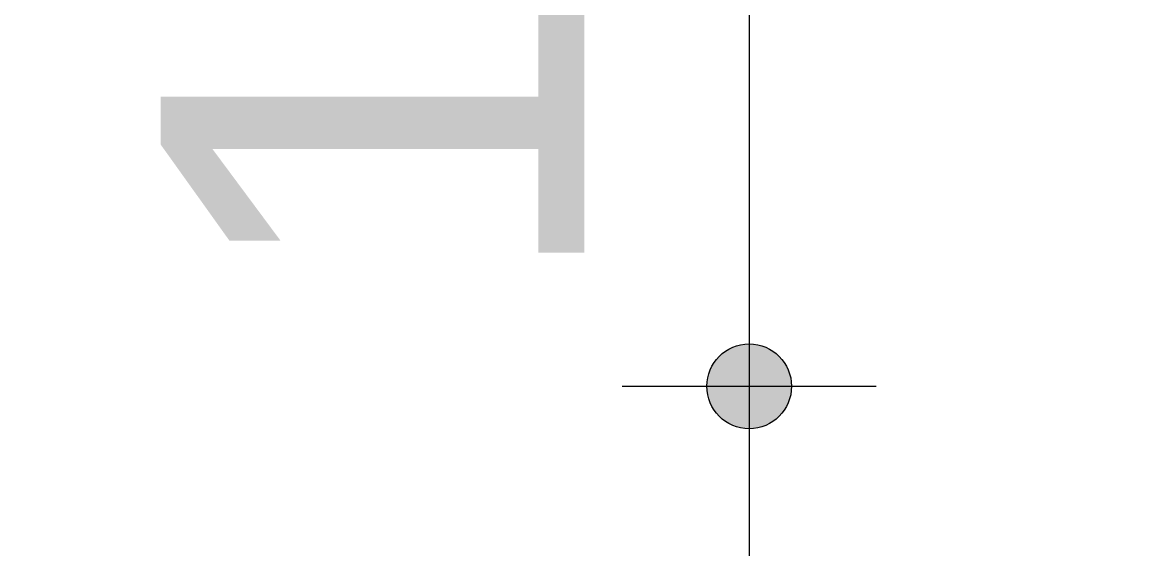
# Model space of a CAD drawing. Header units: inches. Extents: x -4597 to 93300, y -11124 to 5932.
# Drawn here: x 416.93 to 430.04, y -9119.8 to -9113.5 of the extents above; entities that cross this region are included whole.
import ezdxf

# ---------------------------------------------------------------- set-up
doc = ezdxf.new("R2010")
doc.units = ezdxf.units.IN
doc.header["$LTSCALE"] = 0.5
doc.header["$MEASUREMENT"] = 0
doc.header["$PDMODE"] = 66
doc.layers.add('hatch', color=9, linetype='Continuous', lineweight=0)
doc.layers.add('Toilet', color=7, linetype='Continuous', lineweight=25)
doc.styles.get("Standard").update_dxf_attribs({"font": 'arial.ttf'})
doc.dimstyles.new('S8', dxfattribs={"dimtxt": 5, "dimasz": 1, "dimexe": 6, "dimexo": 18, "dimgap": 1.9375, "dimtad": 1, "dimdec": 0, "dimzin": 3, "dimdsep": 46, "dimlunit": 4, "dimtxsty": 'Standard', "dimblk": 'dot 2', "dimcen": 12, "dimse1": 1, "dimse2": 1, "dimclrd": 1, "dimclre": 1, "dimclrt": 256, "dimadec": 0, "dimazin": 0, "dimtfac": 0.75, "dimtdec": 0, "dimtix": 1, "dimtmove": 1, "dimatfit": 3, "dimldrblk": 'DOT', "dimfxl": 1, "dimtolj": 1, "dimtzin": 0, "dimlwd": 9, "dimlwe": 9, "dimarcsym": 0})

# ---------------------------------------------------------------- blocks, each defined once
blk = doc.blocks.new('dot1')
at = {"layer": 'hatch'}
h = blk.add_hatch(color=256, dxfattribs=at)
edge = h.paths.add_edge_path()
edge.add_arc((0, 0), 1, 0, 360)
for p, q in [((0, 3), (0, -3)), ((3, 0), (-3, 0))]:
    blk.add_line(p, q, dxfattribs=at)
blk.add_circle((0, 0), 1, dxfattribs=at)
blk = doc.blocks.new('dot 2')
at = {"layer": 'hatch', "xscale": 0.5, "yscale": 0.5, "zscale": 0.5}
blk.add_blockref('dot1', (0, 0), dxfattribs=at)
blk = doc.blocks.new('*D186')
at = {"layer": 'Defpoints', "color": 0, "transparency": 16777216}
for p in [(739.497, -9101.797), (111.701, -9117.797), (786.174, -9117.797)]:
    blk.add_point(p, dxfattribs=at)
at = {"layer": 'Toilet', "color": 1, "lineweight": 9, "transparency": 16777216}
for p, q in [((786.174, -9100.797), (786.174, -9099.797)), ((786.174, -9101.797), (786.174, -9117.797)), ((786.174, -9118.797), (786.174, -9119.797))]:
    blk.add_line(p, q, dxfattribs=at)
for p, rotation in [((786.174, -9101.797), 270), ((786.174, -9117.797), 90)]:
    blk.add_blockref('dot 2', p, dxfattribs=dict(at, rotation=rotation))
at = {"layer": 'Toilet', "transparency": 16777216, "insert": (781.727, -9109.797), "char_height": 5, "attachment_point": 5, "rotation": 90}
blk.add_mtext('\\A1;1\'-4"', dxfattribs=at)
blk = doc.blocks.new('_Dot')
at = {"color": 0, "linetype": 'ByBlock', "lineweight": -2}
blk.add_line((-0.5, 0), (-1, 0), dxfattribs=at)
at = {"color": 0, "linetype": 'ByBlock', "const_width": 0.5}
blk.add_lwpolyline([(-0.25, 0, 1), (0.25, 0, 1)], format="xyb", close=True, dxfattribs=at)
blk = doc.blocks.new('*D332')
at = {"layer": 'Defpoints', "color": 0, "transparency": 16777216}
for p in [(446.974, -9101.797), (425.513, -9117.797), (447.25, -9117.797)]:
    blk.add_point(p, dxfattribs=at)
at = {"layer": 'Toilet', "color": 1, "lineweight": 9, "transparency": 16777216}
for p, q in [((425.513, -9100.797), (425.513, -9099.797)), ((425.513, -9101.797), (425.513, -9117.797)), ((425.513, -9118.797), (425.513, -9119.797))]:
    blk.add_line(p, q, dxfattribs=at)
for p, rotation in [((425.513, -9101.797), 270), ((425.513, -9117.797), 90)]:
    blk.add_blockref('dot 2', p, dxfattribs=dict(at, rotation=rotation))
at = {"layer": 'Toilet', "transparency": 16777216, "insert": (421.065, -9109.797), "char_height": 5, "attachment_point": 5, "rotation": 90}
blk.add_mtext('\\A1;1\'-4"', dxfattribs=at)

msp = doc.modelspace()

# ---------------------------------------------------------------- dimensions: what is measured, and where the dimension line sits
at = {"layer": 'Toilet'}
for base, p1, p2, picture, middle in [((786.174, -9117.797), (739.497, -9101.797), (111.701, -9117.797), '*D186', (781.727, -9109.797)), ((425.513, -9117.797), (446.974, -9101.797), (447.25, -9117.797), '*D332', (421.065, -9109.797))]:
    dim = msp.add_linear_dim(base=base, p1=p1, p2=p2, angle=90, dimstyle='S8', override={"dimfxl": 2, "dimfxlon": 1, "dimarcsym": 1}, dxfattribs=at)
    dim.commit()
    dim.dimension.update_dxf_attribs({"geometry": picture, "text_midpoint": middle})

doc.saveas('drawing.dxf')
